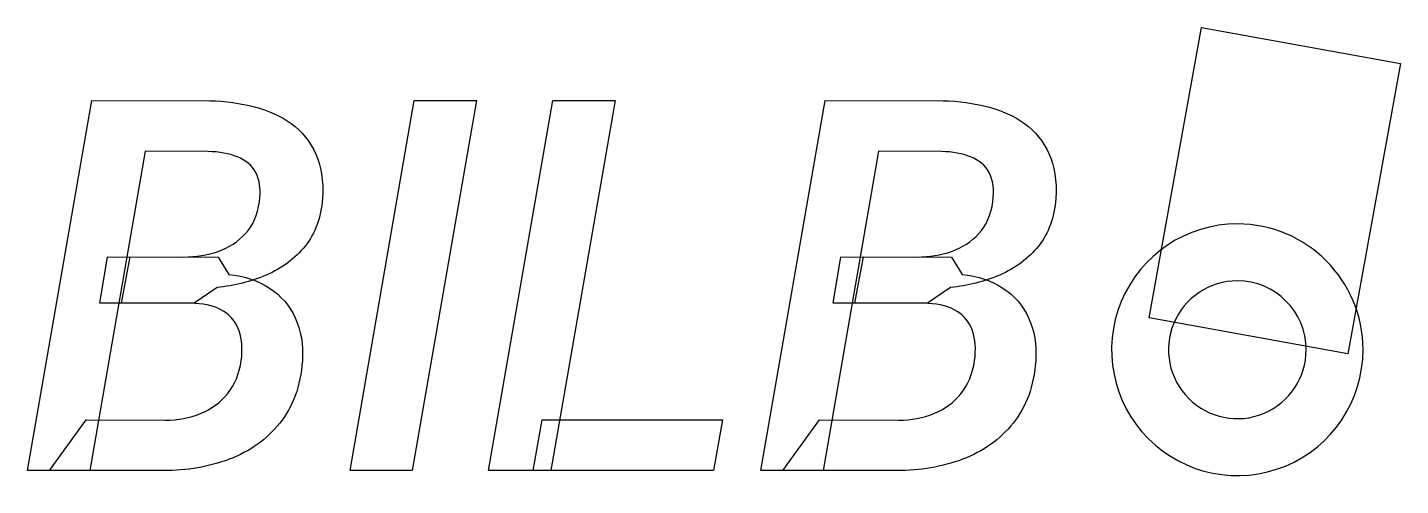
# Model space of a CAD drawing. Header units: millimetres. Extents: x 0 to 67.1, y 0 to 22.4.
import ezdxf

# ---------------------------------------------------------------- set-up
doc = ezdxf.new("R2010")
doc.units = ezdxf.units.MM
doc.layers.add('Layer_1', color=7, linetype='CONTINUOUS')

msp = doc.modelspace()

# ---------------------------------------------------------------- linework, layer by layer
at = {"layer": 'Layer_1', "color": 7}
for points in [[(57.368591, 22.370023), (67.085707, 20.609485), (64.518513, 6.440117), (54.801397, 8.200655)], [(21.939735, 18.808904), (18.801942, 0.751094), (15.763368, 0.751094), (18.901161, 18.808904)], [(28.711414, 18.808904), (25.573621, 0.751094), (22.522645, 0.751094), (25.660438, 18.808904)], [(59.111613, 12.783851)], [(59.111613, 10.003928)], [(33.957606, 3.219164), (33.523524, 0.751094), (24.705457, 0.751094), (25.139539, 3.219164)], [(6.647645, 0.751094)], [(42.478016, 0.751094)]]:
    msp.add_lwpolyline(points, close=True, dxfattribs=at)
for points in [[(8.830458, 16.316034), (5.754677, 16.328434), (3.050966, 0.751084), (-0.000011, 0.751084), (3.137782, 18.808894), (8.904872, 18.796494)], [(44.66083, 16.316034), (41.585049, 16.328434), (38.881338, 0.751084), (35.830361, 0.751084), (38.968154, 18.808894), (44.735244, 18.796494)], [(8.148329, 8.911834), (3.534657, 8.911834), (3.906728, 11.181464), (7.639833, 11.169064)], [(8.173133, 8.899434), (4.601258, 8.911834), (5.022938, 11.181464), (9.314148, 11.169064), (9.835047, 10.313304)], [(43.978701, 8.911834), (39.365029, 8.911834), (39.737099, 11.181464), (43.470205, 11.169064)], [(44.003505, 8.899434), (40.43163, 8.911834), (40.853309, 11.181464), (45.14452, 11.169064), (45.665419, 10.313304)], [(9.26454, 9.680774), (8.148329, 8.911834)], [(45.094912, 9.680774), (43.978701, 8.911834)], [(6.647646, 0.751094), (1.078993, 0.751094), (2.864931, 3.219164), (6.734462, 3.206764)], [(42.478017, 0.751094), (36.909365, 0.751094), (38.695303, 3.219164), (42.564834, 3.206764)]]:
    msp.add_lwpolyline(points, dxfattribs=at)
for points in [[(8.904872, 18.796494), (9.673817, 18.779961), (10.401422, 18.680744), (11.087685, 18.498844)], [(44.735244, 18.796494), (45.504189, 18.779961), (46.231793, 18.680744), (46.918056, 18.498844)], [(11.087685, 18.498844), (11.773948, 18.325211), (12.373394, 18.052357), (12.886024, 17.680284)], [(46.918056, 18.498844), (47.604319, 18.325211), (48.203766, 18.052357), (48.716396, 17.680284)], [(12.886024, 17.680284), (13.406923, 17.308217), (13.803798, 16.820391), (14.076649, 16.216804)], [(48.716396, 17.680284), (49.237295, 17.308217), (49.63417, 16.820391), (49.907021, 16.216804)], [(10.256728, 16.055584), (9.851585, 16.220951), (9.376161, 16.307767), (8.830458, 16.316034)], [(14.076649, 16.216804), (14.357769, 15.621497), (14.46939, 14.889761), (14.411513, 14.021594)], [(46.087099, 16.055584), (45.681956, 16.220951), (45.206533, 16.307767), (44.66083, 16.316034)], [(49.907021, 16.216804), (50.188141, 15.621497), (50.299762, 14.889761), (50.241884, 14.021594)], [(11.149696, 15.286644), (10.959527, 15.642177), (10.661871, 15.898491), (10.256728, 16.055584)], [(46.980068, 15.286644), (46.789899, 15.642177), (46.492242, 15.898491), (46.087099, 16.055584)], [(11.335731, 13.860374), (11.410145, 14.455687), (11.348133, 14.931111), (11.149696, 15.286644)], [(47.166103, 13.860374), (47.240517, 14.455687), (47.178505, 14.931111), (46.980068, 15.286644)], [(10.653603, 12.310084), (11.017405, 12.706957), (11.244781, 13.223721), (11.335731, 13.860374)], [(14.411513, 14.021594), (14.345366, 13.095554), (14.064246, 12.322474), (13.568153, 11.702354)], [(46.483974, 12.310084), (46.847776, 12.706957), (47.075152, 13.223721), (47.166103, 13.860374)], [(50.241884, 14.021594), (50.175737, 13.095554), (49.894618, 12.322474), (49.398525, 11.702354)], [(59.111613, 12.783851), (56.627508, 12.783851), (54.388005, 11.287462), (53.437379, 8.992449)], [(65.253359, 6.642104), (65.253359, 10.034097), (62.503606, 12.783851), (59.111613, 12.783851)], [(9.314149, 11.441914), (9.843316, 11.632087), (10.2898, 11.921477), (10.653603, 12.310084)], [(45.144521, 11.441914), (45.673688, 11.632087), (46.120172, 11.921477), (46.483974, 12.310084)], [(7.639833, 11.169064), (8.226877, 11.169064), (8.784982, 11.260014), (9.314149, 11.441914)], [(13.568153, 11.702354), (13.07206, 11.090507), (12.43954, 10.619217), (11.670595, 10.288484)], [(43.470205, 11.169064), (44.057249, 11.169064), (44.615354, 11.260014), (45.144521, 11.441914)], [(49.398525, 11.702354), (48.902431, 11.090507), (48.269912, 10.619217), (47.500967, 10.288484)], [(11.670595, 10.288484), (10.909918, 9.966024), (10.107899, 9.763454), (9.26454, 9.680774)], [(9.835047, 10.313304), (10.61226, 10.238891), (11.277853, 10.015647), (11.831824, 9.643574)], [(47.500967, 10.288484), (46.74029, 9.966024), (45.938271, 9.763454), (45.094912, 9.680774)], [(45.665419, 10.313304), (46.442632, 10.238891), (47.108225, 10.015647), (47.662196, 9.643574)], [(11.831824, 9.643574), (12.394064, 9.279774), (12.81161, 8.796084), (13.084461, 8.192504)], [(47.662196, 9.643574), (48.224435, 9.279774), (48.641981, 8.796084), (48.914833, 8.192504)], [(59.111613, 10.003928), (57.751882, 10.003928), (56.526039, 9.184846), (56.005692, 7.928618)], [(62.473437, 6.642104), (62.473437, 8.498788), (60.968297, 10.003928), (59.111613, 10.003928)], [(9.587, 8.514964), (9.223198, 8.746471), (8.751909, 8.874627), (8.173133, 8.899434)], [(45.417372, 8.514964), (45.05357, 8.746471), (44.582281, 8.874627), (44.003505, 8.899434)], [(53.437379, 8.992449), (52.486753, 6.697435), (53.012215, 4.055761), (54.768742, 2.299233)], [(10.343543, 7.559984), (10.202983, 7.973397), (9.950802, 8.291724), (9.587, 8.514964)], [(13.084461, 8.192504), (13.365581, 7.588924), (13.481336, 6.894391), (13.431726, 6.108904)], [(46.173915, 7.559984), (46.033355, 7.973397), (45.781174, 8.291724), (45.417372, 8.514964)], [(48.914833, 8.192504), (49.195952, 7.588924), (49.311707, 6.894391), (49.262098, 6.108904)], [(10.442763, 6.108904), (10.517177, 6.671144), (10.484104, 7.154837), (10.343543, 7.559984)], [(46.273135, 6.108904), (46.347549, 6.671144), (46.314476, 7.154837), (46.173915, 7.559984)], [(56.005692, 7.928618), (55.485346, 6.672391), (55.772969, 5.22641), (56.734444, 4.264935)], [(9.773036, 4.496604), (10.12857, 4.934817), (10.351812, 5.472251), (10.442763, 6.108904)], [(13.431726, 6.108904), (13.340776, 4.868671), (12.97284, 3.851681), (12.327918, 3.057934)], [(45.603408, 4.496604), (45.958942, 4.934817), (46.182184, 5.472251), (46.273135, 6.108904)], [(49.262098, 6.108904), (49.171148, 4.868671), (48.803212, 3.851681), (48.15829, 3.057934)], [(60.398127, 3.536183), (61.654355, 4.05653), (62.473437, 5.282373), (62.473437, 6.642104)], [(61.461958, 0.96787), (63.756971, 1.918496), (65.253359, 4.157999), (65.253359, 6.642104)], [(8.458388, 3.529224), (8.987555, 3.744197), (9.425771, 4.066657), (9.773036, 4.496604)], [(44.28876, 3.529224), (44.817927, 3.744197), (45.256143, 4.066657), (45.603408, 4.496604)], [(56.734444, 4.264935), (57.695919, 3.30346), (59.1419, 3.015837), (60.398127, 3.536183)], [(6.734462, 3.206764), (7.354579, 3.206764), (7.929221, 3.314251), (8.458388, 3.529224)], [(42.564834, 3.206764), (43.184951, 3.206764), (43.759593, 3.314251), (44.28876, 3.529224)], [(12.327918, 3.057934), (11.682996, 2.264181), (10.860307, 1.677134), (9.859852, 1.296794)], [(48.15829, 3.057934), (47.513368, 2.264181), (46.690679, 1.677134), (45.690223, 1.296794)], [(54.768742, 2.299233), (56.52527, 0.542706), (59.166944, 0.017244), (61.461958, 0.96787)], [(9.859852, 1.296794), (8.859396, 0.924727), (7.78866, 0.742827), (6.647645, 0.751094)], [(45.690223, 1.296794), (44.689768, 0.924727), (43.619032, 0.742827), (42.478016, 0.751094)]]:
    msp.add_open_spline(points, degree=3, dxfattribs=at)

doc.saveas('drawing.dxf')
